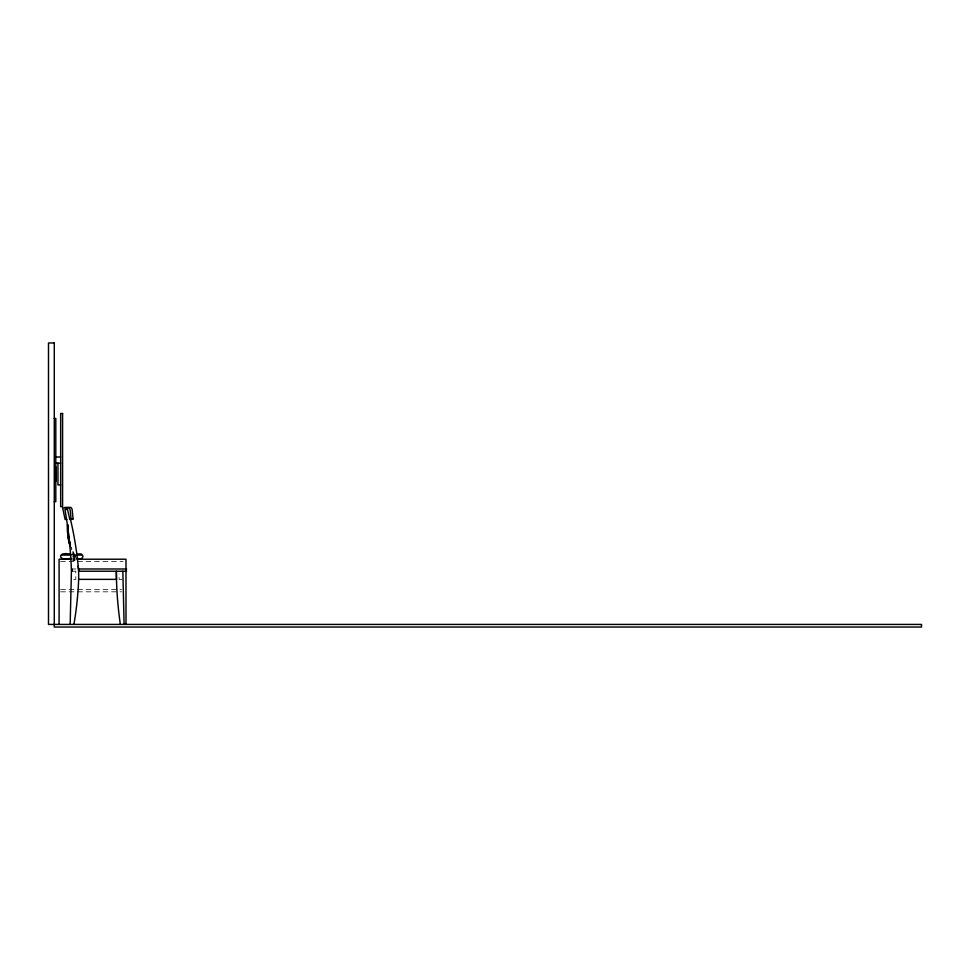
<?xml version="1.0" encoding="UTF-8"?>
<svg xmlns="http://www.w3.org/2000/svg" width="970" height="970" viewBox="0 0 970 970"><rect width="100%" height="100%" fill="white"/><g stroke="black" fill="none" stroke-linecap="round" stroke-linejoin="round"><path stroke-width="0.73" stroke-dasharray="4.85 3.64" d="M72.774 556.319L76.412 555.883M72.507 560.502L75.296 560.163M72.483 554.452L75.405 554.452M72.483 555.07L75.405 555.07M72.483 558.211L75.405 558.211M72.471 559.217L75.454 559.217M60.589 561.533L123.008 561.533M72.168 568.99L75.939 568.99M72.665 571.233L75.781 571.233L75.781 579.357L72.665 579.357M122.232 579.357L119.104 579.357L119.104 573.937M60.589 589.408L121.529 589.408M60.589 591.821L121.529 591.821M75.381 556.004L74.411 554.197A102.129 76.897 -6.4 0 1 71.586 547.686M75.551 557.556L73.841 554.379A102.723 77.357 -6.4 0 1 71.416 548.947M74.569 556.101L73.126 553.009A102.129 76.897 -6.4 0 1 70.701 546.389M72.544 553.179L73.95 556.174M74.181 556.149L74.678 560.236M73.15 556.271L73.635 560.369"/><path stroke-width="1.45" d="M122.85 571.233L124.099 624.425M70.167 624.425L71.416 571.233A428.4 428.4 0 0 0 64.929 509.565L67.548 509.565L69.816 519.508L73.077 518.926L72.168 509.832A2.498 1.079 76.6 0 0 70.604 507.383L64.832 507.383M71.028 554.452C57.109 550.439 57.109 562.224 71.028 558.211M54.284 418.409L55.799 418.409L55.799 501.732L54.284 501.732M55.751 457.003L60.661 457.003M55.751 463.151L60.661 463.151M60.661 484.903L57.957 484.903L57.957 463.151M71.889 518.926L73.077 518.926M66.845 519.508L65.111 519.508L62.65 507.965L68.64 507.965A2.498 1.079 76.6 0 1 70.216 510.402L71.125 519.508M76.86 554.452C84.851 551.396 84.851 561.254 76.86 558.211M71.028 555.07L62.274 555.07L62.274 554.452M76.86 555.07L81.237 555.07L81.237 554.452M70.992 559.217L59.097 559.217L59.097 624.425M76.933 559.217L125.991 559.217L125.991 624.425M126.597 568.99L78.449 568.99L78.182 566.031M126.597 571.233L78.655 571.233A357.142 357.142 0 0 0 70.567 519.702L70.47 519.338M73.914 624.425A343.089 343.089 0 0 0 78.655 579.357L116.485 579.357L116.364 571.233A377.961 377.961 0 0 0 120.353 624.425M69.234 540.351L69.088 539.599A102.129 76.897 -6.4 0 1 68.349 525.704M78.655 568.99L78.655 579.357M72.168 568.99L72.168 571.233M56.03 467.007L56.03 481.035M69.876 544.485A102.723 77.357 -6.4 0 1 68.252 537.647L67.754 534.179A102.723 77.357 -6.4 0 1 67.451 524.843M70.107 546.522A102.723 77.357 -6.4 0 1 69.197 543.127L68.482 539.684A102.723 77.357 -6.4 0 1 67.742 525.704M70.47 544.352A102.129 76.897 -6.4 0 1 69.561 540.969M69.306 539.841A102.129 76.897 -6.4 0 1 68.858 537.562M68.361 534.106A102.129 76.897 -6.4 0 1 68.058 524.818M54.284 342.968L48.5 342.968L48.5 624.425L921.5 624.425L921.5 627.032L54.284 627.032L54.284 342.968M62.589 413.487L60.661 413.487L60.661 506.655L62.589 506.655L62.589 413.487"/></g></svg>
